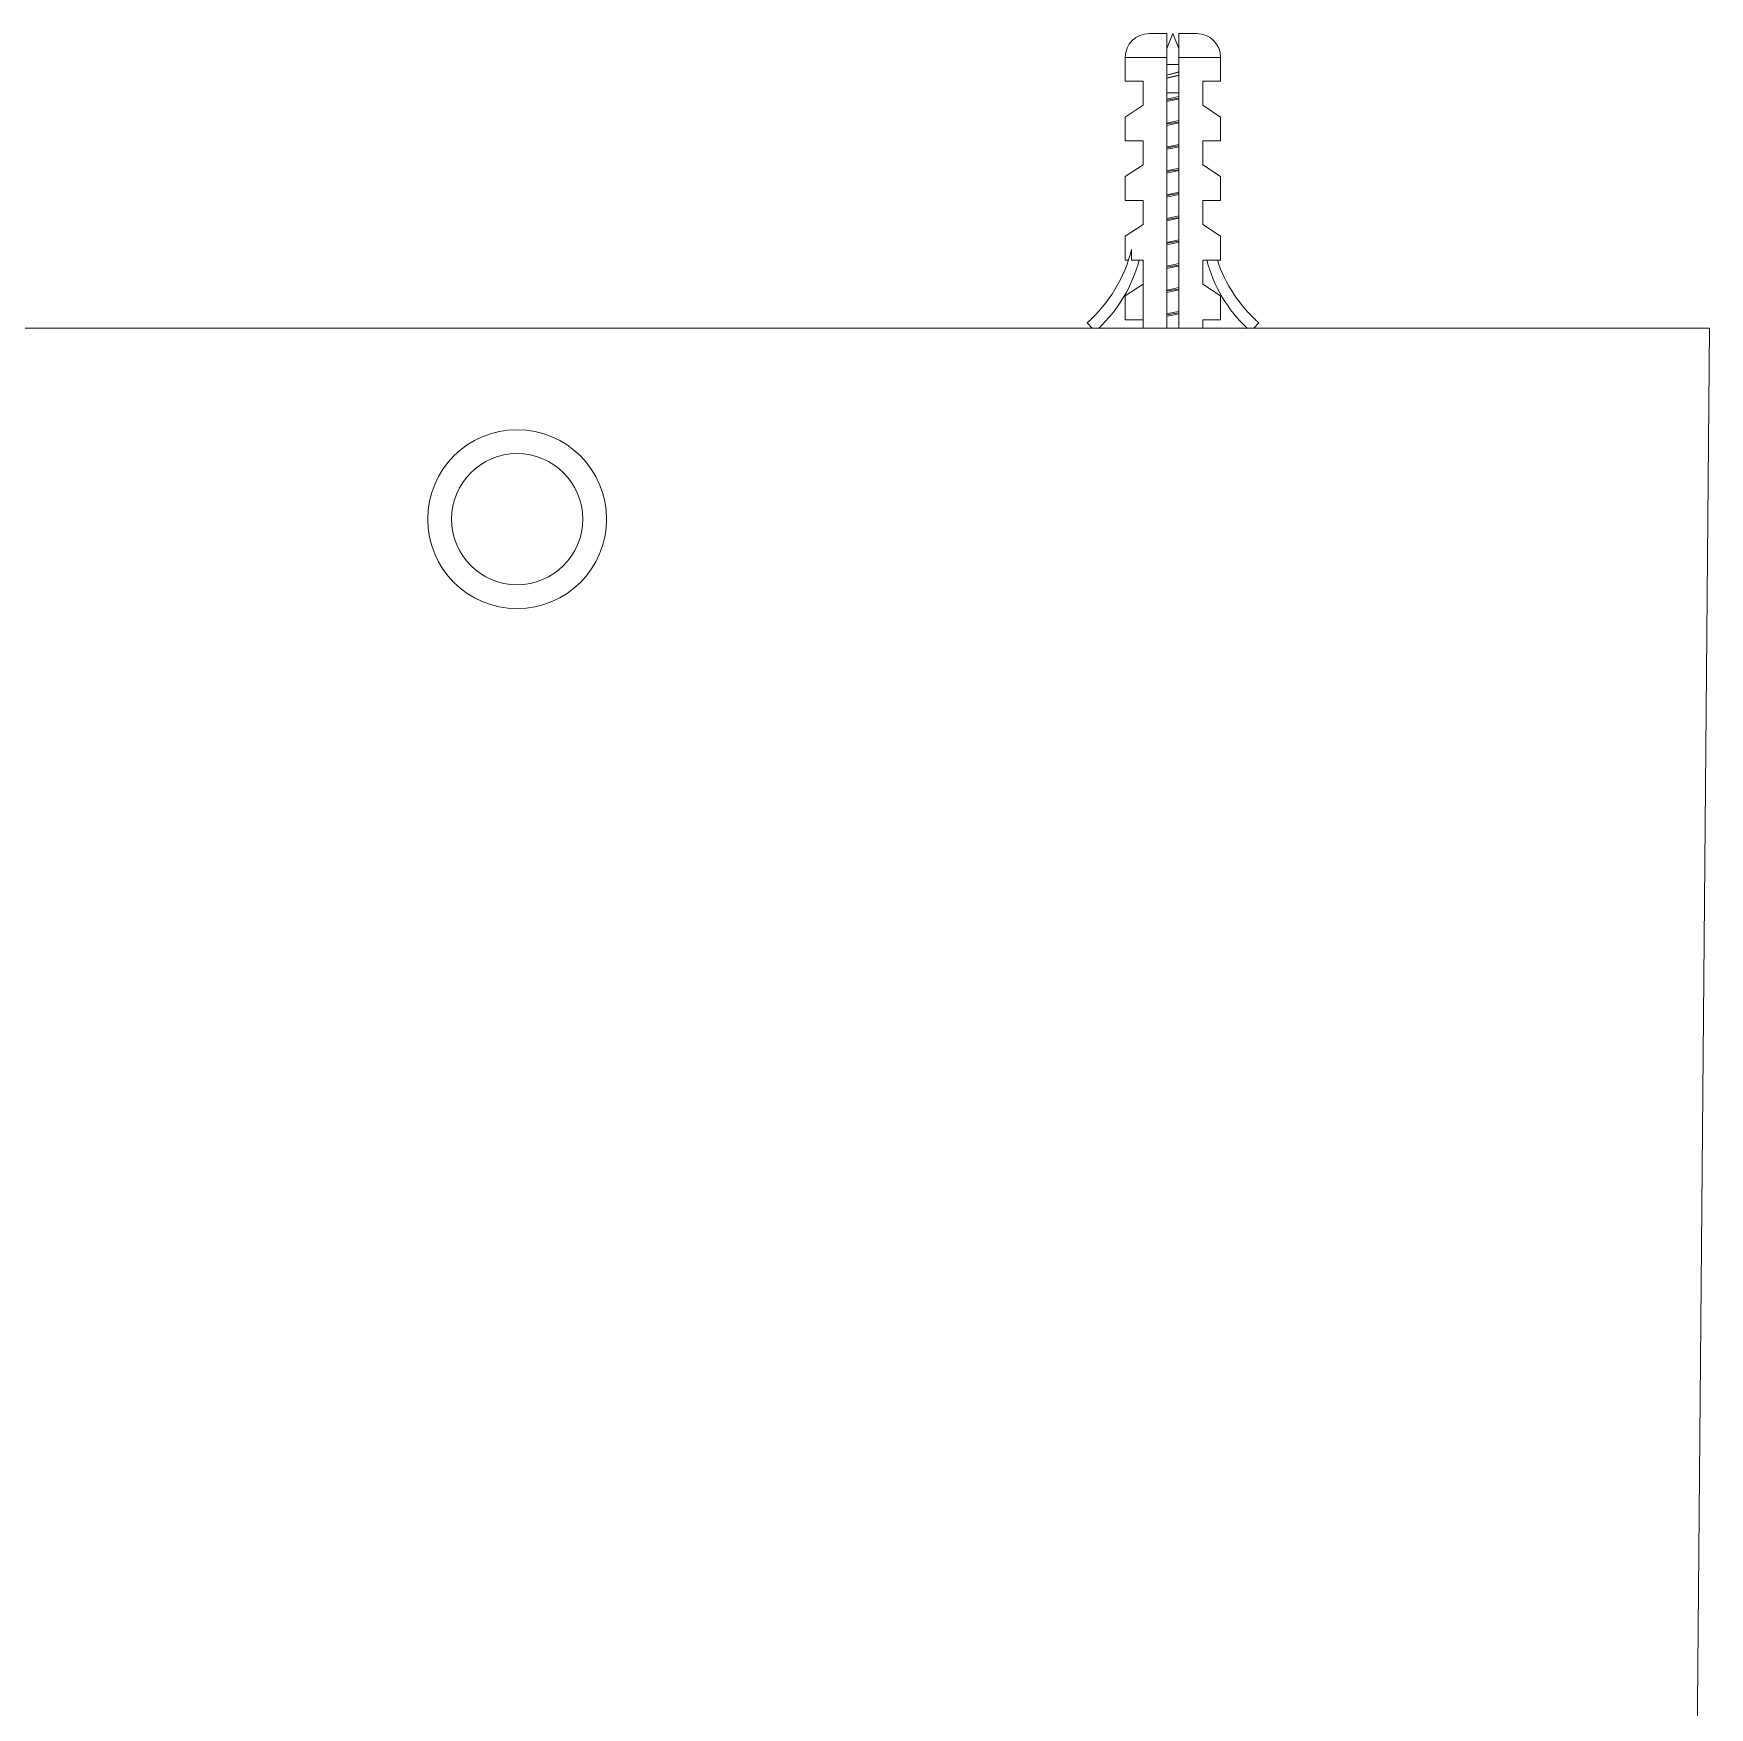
# Model space of a CAD drawing. Header units: millimetres. Extents: x 5438 to 6032, y -2661 to -1821.
# Drawn here: x 5649.25 to 5684.39, y -1913.77 to -1878.69 of the extents above; entities that cross this region are included whole.
import ezdxf

# ---------------------------------------------------------------- set-up
doc = ezdxf.new("R2010")
doc.units = ezdxf.units.MM
doc.header["$LTSCALE"] = 0.1
doc.layers.get('0').update_dxf_attribs({"lineweight": 15})

msp = doc.modelspace()

# ---------------------------------------------------------------- linework, layer by layer
at = {"color": 7, "linetype": 'Continuous'}
for p, q in [((5672.6378, -1878.6898), (5673.0128, -1878.6898)), ((5673.1378, -1878.6898), (5673.0128, -1879.0023)), ((5673.0128, -1884.8685), (5673.0128, -1878.6898)), ((5673.1378, -1878.6898), (5673.2628, -1879.0023)), ((5673.2628, -1884.8685), (5673.2628, -1878.6898)), ((5673.2628, -1878.6898), (5673.6378, -1878.6898)), ((5672.1378, -1879.6898), (5672.1378, -1879.1898)), ((5672.1378, -1879.6898), (5672.1378, -1879.1898)), ((5673.0128, -1879.1898), (5672.1378, -1879.1898)), ((5674.1378, -1879.1898), (5673.2628, -1879.1898)), ((5674.1378, -1879.1898), (5674.1378, -1879.6898)), ((5674.1378, -1879.6898), (5674.1378, -1879.1898)), ((5673.0119, -1879.6251), (5673.1378, -1879.5966)), ((5673.1378, -1879.5299), (5673.012, -1879.5626)), ((5673.2633, -1879.5652), (5673.0125, -1879.6176)), ((5673.0126, -1879.5644), (5673.2638, -1879.4982)), ((5673.0128, -1879.3423), (5673.2628, -1879.3423)), ((5673.2637, -1879.4952), (5673.1378, -1879.5299)), ((5673.1378, -1879.5966), (5673.2637, -1879.5669)), ((5672.1378, -1879.6898), (5672.5128, -1879.6898)), ((5672.5128, -1880.1898), (5672.5128, -1879.6898)), ((5673.0128, -1879.9342), (5673.1378, -1879.9342)), ((5673.2628, -1879.9342), (5673.1378, -1879.9342)), ((5673.7628, -1880.1898), (5673.7628, -1879.6898)), ((5673.7628, -1879.6898), (5674.1378, -1879.6898)), ((5672.1378, -1880.4398), (5672.5128, -1880.1898)), ((5673.1378, -1880.0402), (5673.0119, -1880.0674)), ((5673.012, -1880.1167), (5673.1378, -1880.0894)), ((5673.0124, -1880.085), (5673.2636, -1880.0446)), ((5673.2636, -1880.013), (5673.1378, -1880.0402)), ((5673.1378, -1880.0894), (5673.2636, -1880.0622)), ((5673.7628, -1880.1898), (5674.1378, -1880.4398)), ((5672.1378, -1880.9398), (5672.1378, -1880.4398)), ((5672.1378, -1880.9398), (5672.1378, -1880.4398)), ((5673.1378, -1880.5402), (5673.0119, -1880.5675)), ((5673.0119, -1880.6167), (5673.1378, -1880.5894)), ((5673.0126, -1880.585), (5673.2635, -1880.5446)), ((5673.2637, -1880.513), (5673.1378, -1880.5402)), ((5673.1378, -1880.5894), (5673.2638, -1880.5622)), ((5674.1378, -1880.4398), (5674.1378, -1880.9398)), ((5674.1378, -1880.9398), (5674.1378, -1880.4398)), ((5672.1378, -1880.9398), (5672.5128, -1880.9398)), ((5672.5128, -1881.4398), (5672.5128, -1880.9398)), ((5673.7628, -1881.4398), (5673.7628, -1880.9398)), ((5673.7628, -1880.9398), (5674.1378, -1880.9398)), ((5673.1378, -1881.0402), (5673.0119, -1881.0675)), ((5673.0119, -1881.1167), (5673.1378, -1881.0894)), ((5673.0128, -1881.0849), (5673.2634, -1881.0446)), ((5673.2638, -1881.013), (5673.1378, -1881.0402)), ((5673.1378, -1881.0894), (5673.2637, -1881.0622)), ((5672.1378, -1881.6898), (5672.5128, -1881.4398)), ((5672.1378, -1882.1898), (5672.1378, -1881.6898)), ((5672.1378, -1882.1898), (5672.1378, -1881.6898)), ((5673.1378, -1881.5402), (5673.012, -1881.5674)), ((5673.012, -1881.6167), (5673.1378, -1881.5894)), ((5673.0126, -1881.585), (5673.2632, -1881.5446)), ((5673.2637, -1881.513), (5673.1378, -1881.5402)), ((5673.1378, -1881.5894), (5673.2638, -1881.5622)), ((5673.7628, -1881.4398), (5674.1378, -1881.6898)), ((5674.1378, -1881.6898), (5674.1378, -1882.1898)), ((5674.1378, -1882.1898), (5674.1378, -1881.6898)), ((5673.1378, -1882.0402), (5673.0119, -1882.0675)), ((5673.0128, -1882.0849), (5673.2633, -1882.0446)), ((5673.2637, -1882.013), (5673.1378, -1882.0402)), ((5672.1378, -1882.1898), (5672.5128, -1882.1898)), ((5672.5128, -1882.6898), (5672.5128, -1882.1898)), ((5673.0119, -1882.1167), (5673.1378, -1882.0894)), ((5673.1378, -1882.0894), (5673.2638, -1882.0622)), ((5673.7628, -1882.6898), (5673.7628, -1882.1898)), ((5673.7628, -1882.1898), (5674.1378, -1882.1898)), ((5672.1378, -1882.9398), (5672.5128, -1882.6898)), ((5673.0119, -1882.6167), (5673.1378, -1882.5894)), ((5673.1378, -1882.5402), (5673.012, -1882.5674)), ((5673.0124, -1882.585), (5673.2636, -1882.5446)), ((5673.2638, -1882.513), (5673.1378, -1882.5402)), ((5673.1378, -1882.5894), (5673.2637, -1882.5622)), ((5673.7628, -1882.6898), (5674.1378, -1882.9398)), ((5672.1378, -1883.4398), (5672.1378, -1882.9398)), ((5672.1378, -1883.4398), (5672.1378, -1882.9398)), ((5673.1378, -1883.0402), (5673.0119, -1883.0675)), ((5673.0119, -1883.1167), (5673.1378, -1883.0894)), ((5673.0121, -1883.085), (5673.2637, -1883.0446)), ((5673.2637, -1883.013), (5673.1378, -1883.0402)), ((5673.1378, -1883.0894), (5673.2638, -1883.0622)), ((5674.1378, -1882.9398), (5674.1378, -1883.4398)), ((5674.1378, -1883.4398), (5674.1378, -1882.9398)), ((5672.1378, -1883.4398), (5672.2065, -1883.4398)), ((5672.2718, -1883.4398), (5672.2718, -1883.2165)), ((5672.2718, -1883.4398), (5672.5128, -1883.4398)), ((5672.5128, -1883.4398), (5672.5128, -1884.8685)), ((5673.7628, -1883.9398), (5673.7628, -1883.4398)), ((5673.7628, -1883.4398), (5674.1378, -1883.4398)), ((5673.012, -1883.5851), (5673.2636, -1883.5446)), ((5673.1378, -1883.5402), (5673.0121, -1883.5674)), ((5673.0121, -1883.6166), (5673.1378, -1883.5894)), ((5673.2638, -1883.513), (5673.1378, -1883.5402)), ((5673.1378, -1883.5894), (5673.2638, -1883.5622)), ((5672.1378, -1884.1898), (5672.5128, -1883.9398)), ((5673.1378, -1884.0402), (5673.0119, -1884.0674)), ((5673.0119, -1884.1167), (5673.1378, -1884.0894)), ((5673.0121, -1884.085), (5673.2633, -1884.0446)), ((5673.2637, -1884.013), (5673.1378, -1884.0402)), ((5673.1378, -1884.0894), (5673.2637, -1884.0622)), ((5673.7628, -1883.9398), (5674.1378, -1884.1898)), ((5672.1378, -1884.6898), (5672.1378, -1884.1898)), ((5673.2638, -1884.513), (5673.1378, -1884.5402)), ((5674.1378, -1884.6898), (5674.1378, -1884.1898)), ((5684.3878, -1884.8685), (5566.8878, -1884.8685)), ((5671.3396, -1884.7509), (5671.4438, -1884.8685)), ((5672.5128, -1884.6898), (5672.1378, -1884.6898)), ((5673.1378, -1884.5402), (5673.0119, -1884.5675)), ((5673.0119, -1884.6167), (5673.1378, -1884.5894)), ((5673.0124, -1884.585), (5673.2628, -1884.5447)), ((5673.1378, -1884.5894), (5673.2637, -1884.5622)), ((5673.7628, -1884.8685), (5673.7628, -1884.6898)), ((5673.7628, -1884.6898), (5674.1378, -1884.6898)), ((5674.9361, -1884.7509), (5674.8318, -1884.8685)), ((5684.3878, -1884.8685), (5684.1038, -1917.4122))]:
    msp.add_line(p, q, dxfattribs=at)
for radius in [1.875, 1.375]:
    msp.add_circle((5659.3878, -1888.8685), radius, dxfattribs=at)
for centre, radius, start, end in [((5672.6378, -1879.1898), 0.5, 90, 180), ((5673.6378, -1879.1898), 0.5, 0, 90), ((5669.3248, -1882.4764), 3.0385, 311.536, 345.90318), ((5669.4906, -1882.6636), 3.0385, 313.37588, 345.19848), ((5676.7851, -1882.6636), 3.0385, 194.80152, 226.62412), ((5676.9509, -1882.4764), 3.0385, 198.48518, 228.464)]:
    msp.add_arc(centre, radius, start, end, dxfattribs=at)

doc.saveas('drawing.dxf')
